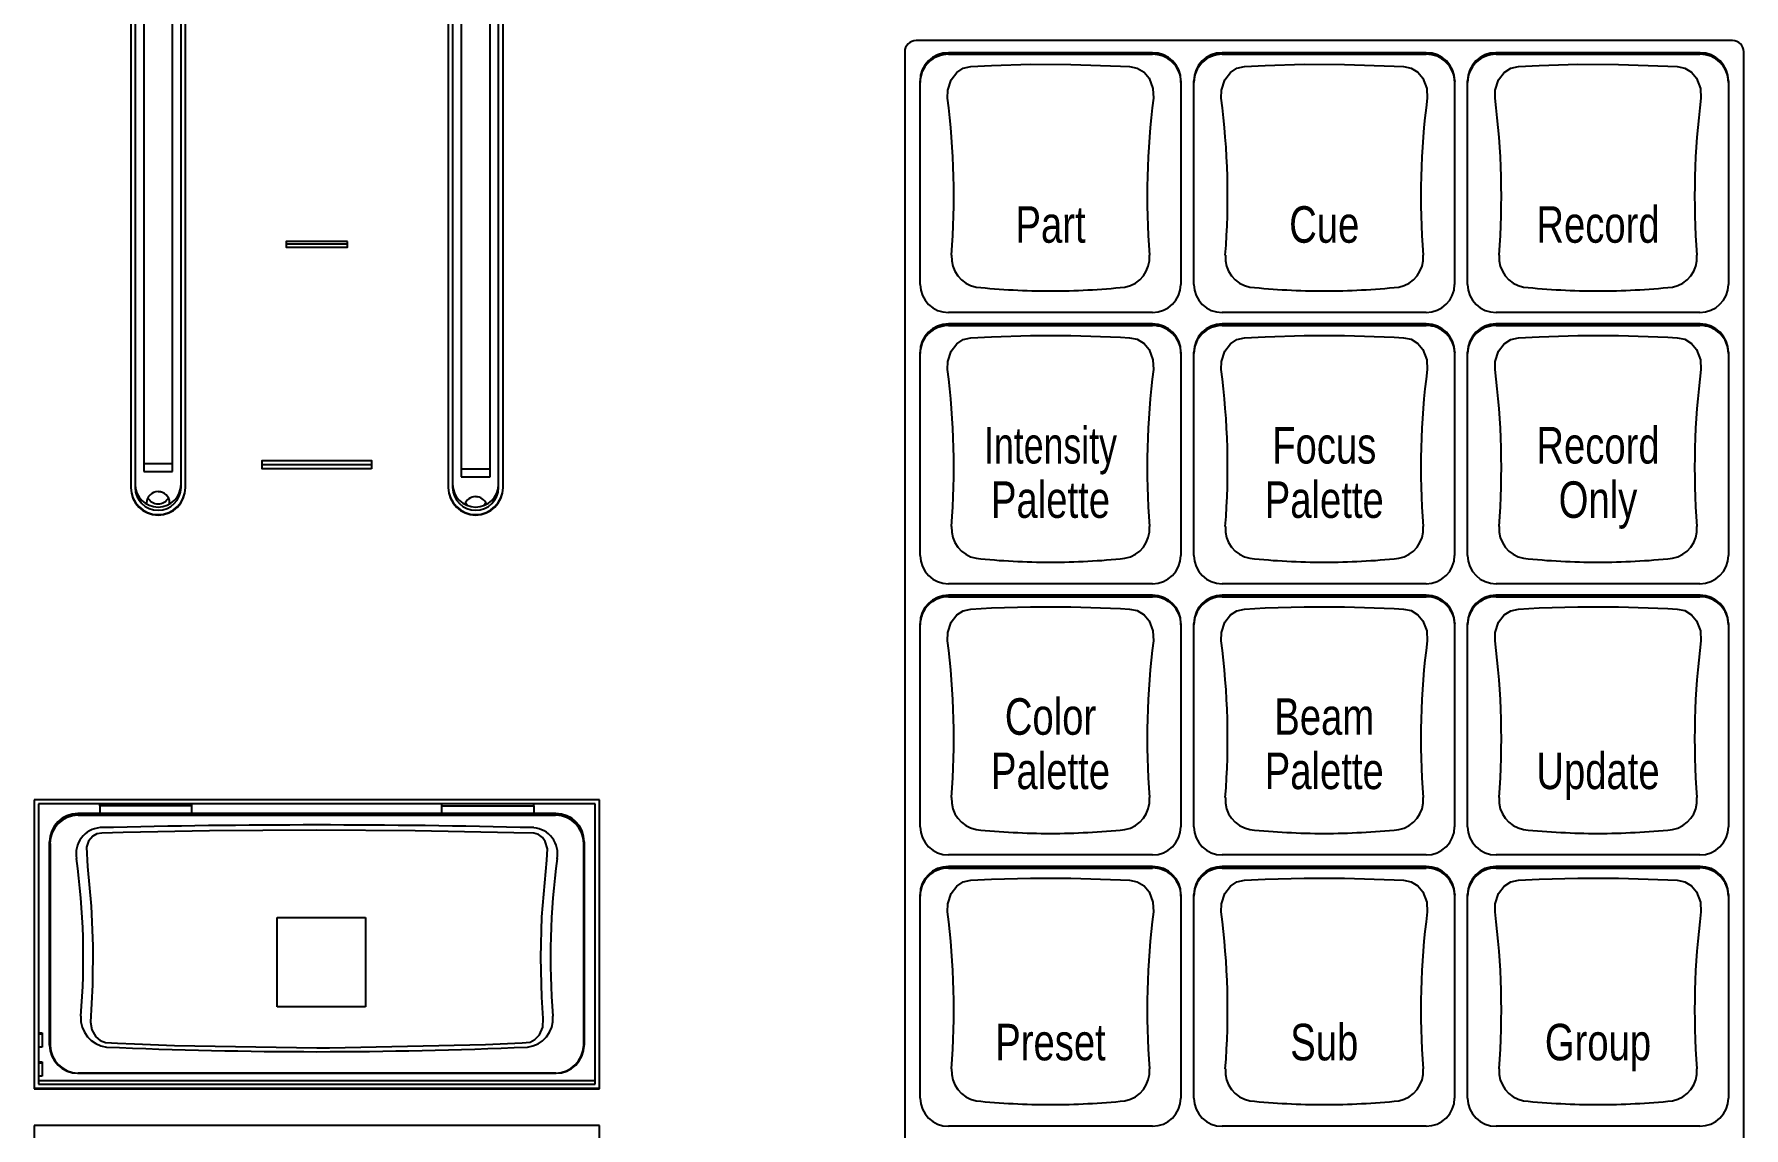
# Model space of a CAD drawing. Header units: inches. Extents: x 0.6 to 61.5, y 0.9 to 41.7.
# Drawn here: x 19.57 to 24.254, y 18.859 to 21.853 of the extents above; entities that cross this region are included whole.
import ezdxf
from ezdxf.enums import TextEntityAlignment as Align

# ---------------------------------------------------------------- set-up
doc = ezdxf.new("R2010")
doc.units = ezdxf.units.IN
doc.header["$MEASUREMENT"] = 0
for name, color, linetype in [('ARTWORK', 2, 'Continuous'), ('KEYCAP LABELS', 2, 'Continuous'), ('OBJECT', 7, 'Continuous')]:
    doc.layers.add(name, color=color, linetype=linetype)
doc.styles.get("Standard").update_dxf_attribs({"font": 'arial.ttf'})

msp = doc.modelspace()

# ---------------------------------------------------------------- linework, layer by layer
at = {"layer": 'ARTWORK'}
for points in [[(20.4286, 21.2857), (20.2606, 21.2857), (20.2606, 21.2704), (20.4286, 21.2704), (20.4286, 21.2857)], [(20.4286, 21.2781), (20.2606, 21.2781)], [(20.4944, 20.6631), (20.1948, 20.6631), (20.1948, 20.6861), (20.4944, 20.6861), (20.4944, 20.6631)], [(20.4944, 20.6746), (20.1948, 20.6746)]]:
    msp.add_lwpolyline(points, dxfattribs=at)
at = {"layer": 'KEYCAP LABELS'}
for p, q in [((20.2356, 19.4345), (20.4781, 19.4345)), ((20.2356, 19.1898), (20.2356, 19.4345)), ((20.4781, 19.4345), (20.4781, 19.1898)), ((20.4781, 19.1898), (20.2356, 19.1898))]:
    msp.add_line(p, q, dxfattribs=at)
at = {"layer": 'OBJECT'}
for p, q in [((19.8347, 22.5959), (19.8347, 20.6114)), ((19.8467, 22.5959), (19.8467, 20.6125)), ((19.8703, 22.5959), (19.8703, 20.6557)), ((19.9491, 20.6557), (19.9491, 22.5959)), ((19.9727, 20.6125), (19.9727, 22.5959)), ((19.9847, 20.6114), (19.9847, 22.5959)), ((20.7047, 22.582), (20.7047, 20.6114)), ((20.7167, 22.582), (20.7167, 20.6125)), ((20.7403, 22.582), (20.7403, 20.6418)), ((20.8191, 20.6418), (20.8191, 22.582)), ((20.8427, 20.6125), (20.8427, 22.582)), ((20.8547, 20.6114), (20.8547, 22.582)), ((24.2229, 21.8363), (21.9864, 21.8363)), ((21.9552, 21.8054), (21.9552, 18.1052)), ((22.6342, 21.8028), (22.0752, 21.8028)), ((22.0754, 21.7984), (22.6339, 21.7984)), ((23.3842, 21.8028), (22.8252, 21.8028)), ((22.8254, 21.7984), (23.3839, 21.7984)), ((24.1342, 21.8028), (23.5752, 21.8028)), ((23.5754, 21.7984), (24.1339, 21.7984)), ((24.2542, 18.1052), (24.2542, 21.8054)), ((21.9974, 21.7216), (21.9972, 21.7255)), ((22.7122, 21.7255), (22.7119, 21.7216)), ((22.7474, 21.7216), (22.7472, 21.7255)), ((23.4622, 21.7255), (23.4619, 21.7216)), ((23.4974, 21.7216), (23.4972, 21.7255)), ((24.2122, 21.7255), (24.2119, 21.7216)), ((22.634, 21.0914), (22.0754, 21.0914)), ((23.384, 21.0914), (22.8254, 21.0914)), ((24.134, 21.0914), (23.5754, 21.0914)), ((22.6342, 21.0601), (22.0752, 21.0601)), ((22.0754, 21.0557), (22.6339, 21.0557)), ((23.3842, 21.0601), (22.8252, 21.0601)), ((22.8254, 21.0557), (23.3839, 21.0557)), ((24.1342, 21.0601), (23.5752, 21.0601)), ((23.5754, 21.0557), (24.1339, 21.0557)), ((21.9974, 20.9789), (21.9972, 20.9828)), ((22.7122, 20.9828), (22.7119, 20.9789)), ((22.7474, 20.9789), (22.7472, 20.9828)), ((23.4622, 20.9828), (23.4619, 20.9789)), ((23.4974, 20.9789), (23.4972, 20.9828)), ((24.2122, 20.9828), (24.2119, 20.9789)), ((19.8703, 20.6776), (19.9491, 20.6776)), ((20.7403, 20.6637), (20.8191, 20.6637)), ((19.8703, 20.6557), (19.9491, 20.6557)), ((20.7403, 20.6418), (20.8191, 20.6418)), ((19.8782, 20.5699), (19.8783, 20.5671)), ((19.9097, 20.601), (19.9037, 20.6005)), ((19.9097, 20.601), (19.9156, 20.6005)), ((19.9411, 20.5671), (19.9412, 20.5699)), ((20.7517, 20.5703), (20.7568, 20.5631)), ((20.7797, 20.5872), (20.7737, 20.5867)), ((20.7797, 20.5872), (20.7856, 20.5867)), ((20.8026, 20.5631), (20.8077, 20.5703)), ((22.634, 20.3487), (22.0754, 20.3487)), ((23.384, 20.3487), (22.8254, 20.3487)), ((24.134, 20.3487), (23.5754, 20.3487)), ((22.6342, 20.3174), (22.0752, 20.3174)), ((22.0754, 20.313), (22.6339, 20.313)), ((23.3842, 20.3174), (22.8252, 20.3174)), ((22.8254, 20.313), (23.3839, 20.313)), ((24.1342, 20.3174), (23.5752, 20.3174)), ((23.5754, 20.313), (24.1339, 20.313)), ((21.9974, 20.2362), (21.9972, 20.2401)), ((22.7122, 20.2401), (22.7119, 20.2362)), ((22.7474, 20.2362), (22.7472, 20.2401)), ((23.4622, 20.2401), (23.4619, 20.2362)), ((23.4974, 20.2362), (23.4972, 20.2401)), ((24.2122, 20.2401), (24.2119, 20.2362)), ((21.1192, 19.7568), (19.5702, 19.7568)), ((19.5702, 19.7568), (19.5702, 18.9655)), ((21.1072, 19.746), (19.5822, 19.746)), ((19.5822, 19.746), (19.5822, 18.9785)), ((20.9992, 19.7197), (19.6902, 19.7197)), ((19.6902, 19.7197), (19.6904, 19.7153)), ((19.7502, 19.7407), (19.7502, 19.746)), ((19.7502, 19.7407), (19.7502, 19.7197)), ((20.0022, 19.7407), (19.7502, 19.7407)), ((20.0022, 19.7407), (20.0022, 19.746)), ((20.0022, 19.7197), (20.0022, 19.7407)), ((20.6872, 19.7407), (20.6872, 19.746)), ((20.6872, 19.7407), (20.9392, 19.7407)), ((20.6872, 19.7197), (20.6872, 19.7407)), ((20.9392, 19.7407), (20.9392, 19.746)), ((20.9392, 19.7407), (20.9392, 19.7197)), ((20.9989, 19.7152), (20.9992, 19.7197)), ((21.1072, 18.9785), (21.1072, 19.746)), ((21.1192, 18.9655), (21.1192, 19.7568)), ((19.6904, 19.7153), (20.9989, 19.7153)), ((19.6124, 19.6385), (19.6122, 19.6424)), ((19.6122, 19.6424), (19.6122, 19.0889)), ((21.0772, 19.6424), (21.077, 19.6385)), ((21.0772, 19.0889), (21.0772, 19.6424)), ((22.634, 19.606), (22.0754, 19.606)), ((23.384, 19.606), (22.8254, 19.606)), ((24.134, 19.606), (23.5754, 19.606)), ((22.6342, 19.5747), (22.0752, 19.5747)), ((22.0754, 19.5703), (22.6339, 19.5703)), ((23.3842, 19.5747), (22.8252, 19.5747)), ((22.8254, 19.5703), (23.3839, 19.5703)), ((24.1342, 19.5747), (23.5752, 19.5747)), ((23.5754, 19.5703), (24.1339, 19.5703)), ((21.9974, 19.4935), (21.9972, 19.4974)), ((22.7122, 19.4974), (22.7119, 19.4935)), ((22.7474, 19.4935), (22.7472, 19.4974)), ((23.4622, 19.4974), (23.4619, 19.4935)), ((23.4974, 19.4935), (23.4972, 19.4974)), ((24.2122, 19.4974), (24.2119, 19.4935)), ((19.5822, 19.1192), (19.5922, 19.1192)), ((19.5822, 19.1165), (19.5922, 19.1165)), ((19.5922, 19.1192), (19.5922, 19.0794)), ((19.5922, 19.0794), (19.5822, 19.0794)), ((19.6122, 19.0889), (19.6124, 19.0854)), ((19.6124, 19.0837), (19.6126, 19.0801)), ((21.0768, 19.0801), (21.077, 19.0837)), ((21.077, 19.0854), (21.0772, 19.0889)), ((19.5822, 19.04), (19.5922, 19.04)), ((19.5822, 19.0372), (19.5922, 19.0372)), ((19.5922, 19.04), (19.5922, 19.0002)), ((19.5922, 19.0002), (19.5822, 19.0002)), ((21.1072, 18.9873), (19.5822, 18.9873)), ((19.5822, 18.9785), (21.1072, 18.9785)), ((21.1192, 18.9666), (19.5702, 18.9666)), ((19.5702, 18.9655), (21.1192, 18.9655)), ((21.1192, 18.8655), (19.5702, 18.8655)), ((19.5702, 18.8655), (19.5702, 18.0743)), ((21.1192, 18.0743), (21.1192, 18.8655)), ((22.634, 18.8633), (22.0754, 18.8633)), ((23.384, 18.8633), (22.8254, 18.8633)), ((24.134, 18.8633), (23.5754, 18.8633))]:
    msp.add_line(p, q, dxfattribs=at)
at = {"layer": 'OBJECT', "flags": 128}
for points in [[(22.0726, 21.6782), (22.0726, 21.6782), (22.0732, 21.7002), (22.0822, 21.7287), (22.0977, 21.7488), (22.1155, 21.7602), (22.1366, 21.7647), (22.1932, 21.7677), (22.2999, 21.771), (22.4106, 21.7709), (22.5461, 21.7663), (22.5715, 21.7648), (22.5925, 21.7607), (22.6111, 21.7492), (22.6247, 21.733), (22.6354, 21.7048), (22.6368, 21.6782), (22.6368, 21.6782)], [(22.8226, 21.6782), (22.8226, 21.6782), (22.8232, 21.7002), (22.8322, 21.7287), (22.8477, 21.7488), (22.8655, 21.7602), (22.8866, 21.7647), (22.9432, 21.7677), (23.0499, 21.771), (23.1606, 21.7709), (23.2961, 21.7663), (23.3215, 21.7648), (23.3425, 21.7607), (23.3611, 21.7492), (23.3747, 21.733), (23.3854, 21.7048), (23.3868, 21.6782), (23.3868, 21.6782)], [(23.5726, 21.6782), (23.5726, 21.6782), (23.5732, 21.7002), (23.5822, 21.7287), (23.5977, 21.7488), (23.6155, 21.7602), (23.6366, 21.7647), (23.6932, 21.7677), (23.7999, 21.771), (23.9106, 21.7709), (24.0461, 21.7663), (24.0715, 21.7648), (24.0925, 21.7607), (24.1111, 21.7492), (24.1247, 21.733), (24.1354, 21.7048), (24.1368, 21.6782), (24.1368, 21.6782)], [(21.9974, 21.1685), (21.9974, 21.1685), (21.9974, 21.1686), (21.9974, 21.1688), (21.9974, 21.1696), (21.9974, 21.173), (21.9974, 21.186), (21.9974, 21.238), (21.9974, 21.445), (21.9974, 21.6524), (21.9974, 21.7043), (21.9974, 21.7172), (21.9974, 21.7205), (21.9974, 21.7213), (21.9974, 21.7215), (21.9974, 21.7216), (21.9974, 21.7216), (21.9974, 21.7216), (21.9974, 21.7216), (21.9974, 21.7216)], [(22.7119, 21.7216), (22.7119, 21.7216), (22.7119, 21.7216), (22.7119, 21.7216), (22.7119, 21.7216), (22.7119, 21.7215), (22.7119, 21.7213), (22.7119, 21.7205), (22.7119, 21.7172), (22.7119, 21.7043), (22.7119, 21.6524), (22.7119, 21.445), (22.7119, 21.238), (22.7119, 21.186), (22.7119, 21.173), (22.7119, 21.1696), (22.7119, 21.1688), (22.7119, 21.1686), (22.7119, 21.1685), (22.7119, 21.1685), (22.7119, 21.1685)], [(22.7474, 21.1685), (22.7474, 21.1685), (22.7474, 21.1686), (22.7474, 21.1688), (22.7474, 21.1696), (22.7474, 21.173), (22.7474, 21.186), (22.7474, 21.238), (22.7474, 21.445), (22.7474, 21.6524), (22.7474, 21.7043), (22.7474, 21.7172), (22.7474, 21.7205), (22.7474, 21.7213), (22.7474, 21.7215), (22.7474, 21.7216), (22.7474, 21.7216), (22.7474, 21.7216), (22.7474, 21.7216), (22.7474, 21.7216)], [(23.4619, 21.7216), (23.4619, 21.7216), (23.4619, 21.7216), (23.4619, 21.7216), (23.4619, 21.7216), (23.4619, 21.7215), (23.4619, 21.7213), (23.4619, 21.7205), (23.4619, 21.7172), (23.4619, 21.7043), (23.4619, 21.6524), (23.4619, 21.445), (23.4619, 21.238), (23.4619, 21.186), (23.4619, 21.173), (23.4619, 21.1696), (23.4619, 21.1688), (23.4619, 21.1686), (23.4619, 21.1685), (23.4619, 21.1685), (23.4619, 21.1685)], [(23.4974, 21.1685), (23.4974, 21.1685), (23.4974, 21.1686), (23.4974, 21.1688), (23.4974, 21.1696), (23.4974, 21.173), (23.4974, 21.186), (23.4974, 21.238), (23.4974, 21.445), (23.4974, 21.6524), (23.4974, 21.7043), (23.4974, 21.7172), (23.4974, 21.7205), (23.4974, 21.7213), (23.4974, 21.7215), (23.4974, 21.7216), (23.4974, 21.7216), (23.4974, 21.7216), (23.4974, 21.7216), (23.4974, 21.7216)], [(24.2119, 21.7216), (24.2119, 21.7216), (24.2119, 21.7216), (24.2119, 21.7216), (24.2119, 21.7216), (24.2119, 21.7215), (24.2119, 21.7213), (24.2119, 21.7205), (24.2119, 21.7172), (24.2119, 21.7043), (24.2119, 21.6524), (24.2119, 21.445), (24.2119, 21.238), (24.2119, 21.186), (24.2119, 21.173), (24.2119, 21.1696), (24.2119, 21.1688), (24.2119, 21.1686), (24.2119, 21.1685), (24.2119, 21.1685), (24.2119, 21.1685)], [(22.0726, 20.9355), (22.0726, 20.9355), (22.0732, 20.9575), (22.0822, 20.986), (22.0977, 21.006), (22.1155, 21.0175), (22.1366, 21.022), (22.1932, 21.025), (22.2999, 21.0283), (22.4106, 21.0282), (22.5461, 21.0236), (22.5715, 21.0221), (22.5925, 21.018), (22.6111, 21.0065), (22.6247, 20.9903), (22.6354, 20.9621), (22.6368, 20.9355), (22.6368, 20.9355)], [(22.8226, 20.9355), (22.8226, 20.9355), (22.8232, 20.9575), (22.8322, 20.986), (22.8477, 21.006), (22.8655, 21.0175), (22.8866, 21.022), (22.9432, 21.025), (23.0499, 21.0283), (23.1606, 21.0282), (23.2961, 21.0236), (23.3215, 21.0221), (23.3425, 21.018), (23.3611, 21.0065), (23.3747, 20.9903), (23.3854, 20.9621), (23.3868, 20.9355), (23.3868, 20.9355)], [(23.5726, 20.9355), (23.5726, 20.9355), (23.5732, 20.9575), (23.5822, 20.986), (23.5977, 21.006), (23.6155, 21.0175), (23.6366, 21.022), (23.6932, 21.025), (23.7999, 21.0283), (23.9106, 21.0282), (24.0461, 21.0236), (24.0715, 21.0221), (24.0925, 21.018), (24.1111, 21.0065), (24.1247, 20.9903), (24.1354, 20.9621), (24.1368, 20.9355), (24.1368, 20.9355)], [(21.9974, 20.4258), (21.9974, 20.4258), (21.9974, 20.4259), (21.9974, 20.4261), (21.9974, 20.4269), (21.9974, 20.4303), (21.9974, 20.4433), (21.9974, 20.4953), (21.9974, 20.7023), (21.9974, 20.9097), (21.9974, 20.9616), (21.9974, 20.9745), (21.9974, 20.9778), (21.9974, 20.9786), (21.9974, 20.9788), (21.9974, 20.9789), (21.9974, 20.9789), (21.9974, 20.9789), (21.9974, 20.9789), (21.9974, 20.9789)], [(22.7119, 20.9789), (22.7119, 20.9789), (22.7119, 20.9789), (22.7119, 20.9789), (22.7119, 20.9789), (22.7119, 20.9788), (22.7119, 20.9786), (22.7119, 20.9778), (22.7119, 20.9745), (22.7119, 20.9616), (22.7119, 20.9097), (22.7119, 20.7023), (22.7119, 20.4953), (22.7119, 20.4433), (22.7119, 20.4303), (22.7119, 20.4269), (22.7119, 20.4261), (22.7119, 20.4259), (22.7119, 20.4258), (22.7119, 20.4258), (22.7119, 20.4258)], [(22.7474, 20.4258), (22.7474, 20.4258), (22.7474, 20.4259), (22.7474, 20.4261), (22.7474, 20.4269), (22.7474, 20.4303), (22.7474, 20.4433), (22.7474, 20.4953), (22.7474, 20.7023), (22.7474, 20.9097), (22.7474, 20.9616), (22.7474, 20.9745), (22.7474, 20.9778), (22.7474, 20.9786), (22.7474, 20.9788), (22.7474, 20.9789), (22.7474, 20.9789), (22.7474, 20.9789), (22.7474, 20.9789), (22.7474, 20.9789)], [(23.4619, 20.9789), (23.4619, 20.9789), (23.4619, 20.9789), (23.4619, 20.9789), (23.4619, 20.9789), (23.4619, 20.9788), (23.4619, 20.9786), (23.4619, 20.9778), (23.4619, 20.9745), (23.4619, 20.9616), (23.4619, 20.9097), (23.4619, 20.7023), (23.4619, 20.4953), (23.4619, 20.4433), (23.4619, 20.4303), (23.4619, 20.4269), (23.4619, 20.4261), (23.4619, 20.4259), (23.4619, 20.4258), (23.4619, 20.4258), (23.4619, 20.4258)], [(23.4974, 20.4258), (23.4974, 20.4258), (23.4974, 20.4259), (23.4974, 20.4261), (23.4974, 20.4269), (23.4974, 20.4303), (23.4974, 20.4433), (23.4974, 20.4953), (23.4974, 20.7023), (23.4974, 20.9097), (23.4974, 20.9616), (23.4974, 20.9745), (23.4974, 20.9778), (23.4974, 20.9786), (23.4974, 20.9788), (23.4974, 20.9789), (23.4974, 20.9789), (23.4974, 20.9789), (23.4974, 20.9789), (23.4974, 20.9789)], [(24.2119, 20.9789), (24.2119, 20.9789), (24.2119, 20.9789), (24.2119, 20.9789), (24.2119, 20.9789), (24.2119, 20.9788), (24.2119, 20.9786), (24.2119, 20.9778), (24.2119, 20.9745), (24.2119, 20.9616), (24.2119, 20.9097), (24.2119, 20.7023), (24.2119, 20.4953), (24.2119, 20.4433), (24.2119, 20.4303), (24.2119, 20.4269), (24.2119, 20.4261), (24.2119, 20.4259), (24.2119, 20.4258), (24.2119, 20.4258), (24.2119, 20.4258)], [(22.0726, 20.1928), (22.0726, 20.1928), (22.0732, 20.2148), (22.0822, 20.2433), (22.0977, 20.2633), (22.1155, 20.2748), (22.1366, 20.2793), (22.1932, 20.2823), (22.2999, 20.2856), (22.4106, 20.2855), (22.5461, 20.2809), (22.5715, 20.2794), (22.5925, 20.2753), (22.6111, 20.2638), (22.6247, 20.2476), (22.6354, 20.2194), (22.6368, 20.1928), (22.6368, 20.1928)], [(22.8226, 20.1928), (22.8226, 20.1928), (22.8232, 20.2148), (22.8322, 20.2433), (22.8477, 20.2633), (22.8655, 20.2748), (22.8866, 20.2793), (22.9432, 20.2823), (23.0499, 20.2856), (23.1606, 20.2855), (23.2961, 20.2809), (23.3215, 20.2794), (23.3425, 20.2753), (23.3611, 20.2638), (23.3747, 20.2476), (23.3854, 20.2194), (23.3868, 20.1928), (23.3868, 20.1928)], [(23.5726, 20.1928), (23.5726, 20.1928), (23.5732, 20.2148), (23.5822, 20.2433), (23.5977, 20.2633), (23.6155, 20.2748), (23.6366, 20.2793), (23.6932, 20.2823), (23.7999, 20.2856), (23.9106, 20.2855), (24.0461, 20.2809), (24.0715, 20.2794), (24.0925, 20.2753), (24.1111, 20.2638), (24.1247, 20.2476), (24.1354, 20.2194), (24.1368, 20.1928), (24.1368, 20.1928)], [(21.9974, 19.6831), (21.9974, 19.6831), (21.9974, 19.6832), (21.9974, 19.6834), (21.9974, 19.6842), (21.9974, 19.6876), (21.9974, 19.7006), (21.9974, 19.7526), (21.9974, 19.9596), (21.9974, 20.167), (21.9974, 20.2189), (21.9974, 20.2318), (21.9974, 20.2351), (21.9974, 20.2359), (21.9974, 20.2361), (21.9974, 20.2362), (21.9974, 20.2362), (21.9974, 20.2362), (21.9974, 20.2362), (21.9974, 20.2362)], [(22.7119, 20.2362), (22.7119, 20.2362), (22.7119, 20.2362), (22.7119, 20.2362), (22.7119, 20.2362), (22.7119, 20.2361), (22.7119, 20.2359), (22.7119, 20.2351), (22.7119, 20.2318), (22.7119, 20.2189), (22.7119, 20.167), (22.7119, 19.9596), (22.7119, 19.7526), (22.7119, 19.7006), (22.7119, 19.6876), (22.7119, 19.6842), (22.7119, 19.6834), (22.7119, 19.6832), (22.7119, 19.6831), (22.7119, 19.6831), (22.7119, 19.6831)], [(22.7474, 19.6831), (22.7474, 19.6831), (22.7474, 19.6832), (22.7474, 19.6834), (22.7474, 19.6842), (22.7474, 19.6876), (22.7474, 19.7006), (22.7474, 19.7526), (22.7474, 19.9596), (22.7474, 20.167), (22.7474, 20.2189), (22.7474, 20.2318), (22.7474, 20.2351), (22.7474, 20.2359), (22.7474, 20.2361), (22.7474, 20.2362), (22.7474, 20.2362), (22.7474, 20.2362), (22.7474, 20.2362), (22.7474, 20.2362)], [(23.4619, 20.2362), (23.4619, 20.2362), (23.4619, 20.2362), (23.4619, 20.2362), (23.4619, 20.2362), (23.4619, 20.2361), (23.4619, 20.2359), (23.4619, 20.2351), (23.4619, 20.2318), (23.4619, 20.2189), (23.4619, 20.167), (23.4619, 19.9596), (23.4619, 19.7526), (23.4619, 19.7006), (23.4619, 19.6876), (23.4619, 19.6842), (23.4619, 19.6834), (23.4619, 19.6832), (23.4619, 19.6831), (23.4619, 19.6831), (23.4619, 19.6831)], [(23.4974, 19.6831), (23.4974, 19.6831), (23.4974, 19.6832), (23.4974, 19.6834), (23.4974, 19.6842), (23.4974, 19.6876), (23.4974, 19.7006), (23.4974, 19.7526), (23.4974, 19.9596), (23.4974, 20.167), (23.4974, 20.2189), (23.4974, 20.2318), (23.4974, 20.2351), (23.4974, 20.2359), (23.4974, 20.2361), (23.4974, 20.2362), (23.4974, 20.2362), (23.4974, 20.2362), (23.4974, 20.2362), (23.4974, 20.2362)], [(24.2119, 20.2362), (24.2119, 20.2362), (24.2119, 20.2362), (24.2119, 20.2362), (24.2119, 20.2362), (24.2119, 20.2361), (24.2119, 20.2359), (24.2119, 20.2351), (24.2119, 20.2318), (24.2119, 20.2189), (24.2119, 20.167), (24.2119, 19.9596), (24.2119, 19.7526), (24.2119, 19.7006), (24.2119, 19.6876), (24.2119, 19.6842), (24.2119, 19.6834), (24.2119, 19.6832), (24.2119, 19.6831), (24.2119, 19.6831), (24.2119, 19.6831)], [(19.6904, 19.7151), (19.6904, 19.7152), (19.6904, 19.7153)], [(20.999, 19.7151), (20.3447, 19.7151), (19.6904, 19.7151)], [(20.3447, 19.0782), (20.379, 19.0782), (20.8067, 19.0872), (20.9074, 19.0914), (20.9293, 19.0939), (20.9419, 19.1004), (20.9542, 19.1133), (20.9633, 19.1348), (20.9646, 19.1587), (20.9608, 19.2165), (20.9582, 19.3257), (20.9613, 19.4371), (20.9751, 19.5919), (20.9767, 19.6232), (20.9706, 19.6427), (20.9625, 19.6539), (20.9518, 19.6618), (20.9388, 19.6654), (20.8842, 19.667), (20.6139, 19.6721), (20.3426, 19.6739), (20.0501, 19.6718), (19.8141, 19.6672), (19.7553, 19.6657), (19.7422, 19.6636), (19.7307, 19.6574), (19.7194, 19.6439), (19.7134, 19.6272), (19.7164, 19.5743), (19.7263, 19.4658), (19.7309, 19.3574), (19.73, 19.2504), (19.7243, 19.1485), (19.7284, 19.1268), (19.7389, 19.1084), (19.7505, 19.0983), (19.7654, 19.0925), (19.798, 19.0907), (19.8448, 19.0887), (19.955, 19.0846), (20.3447, 19.0782)], [(19.6135, 19.6376), (19.6126, 19.638), (19.6124, 19.6385)], [(19.6124, 19.0854), (19.6124, 19.0854), (19.6124, 19.0854), (19.6124, 19.0857), (19.6124, 19.0865), (19.6124, 19.0898), (19.6124, 19.1029), (19.6124, 19.1548), (19.6124, 19.3619), (19.6124, 19.5693), (19.6124, 19.6211), (19.6124, 19.6341), (19.6124, 19.6374), (19.6124, 19.6382), (19.6124, 19.6384), (19.6124, 19.6384), (19.6124, 19.6384), (19.6124, 19.6385), (19.6124, 19.6385), (19.6124, 19.6385)], [(19.6135, 19.6376), (19.6135, 19.361), (19.6135, 19.2062), (19.6135, 19.138), (19.6135, 19.1113), (19.6135, 19.084)], [(21.0759, 19.6376), (21.0767, 19.638), (21.077, 19.6385)], [(21.077, 19.6385), (21.077, 19.6385), (21.077, 19.6385), (21.077, 19.6384), (21.077, 19.6384), (21.077, 19.6384), (21.077, 19.6382), (21.077, 19.6374), (21.077, 19.6341), (21.077, 19.6211), (21.077, 19.5693), (21.077, 19.3619), (21.077, 19.1548), (21.077, 19.1029), (21.077, 19.0898), (21.077, 19.0865), (21.077, 19.0857), (21.077, 19.0854), (21.077, 19.0854), (21.077, 19.0854), (21.077, 19.0854)], [(22.0726, 19.4501), (22.0726, 19.4501), (22.0732, 19.4721), (22.0822, 19.5006), (22.0977, 19.5206), (22.1155, 19.5321), (22.1366, 19.5366), (22.1932, 19.5396), (22.2999, 19.5429), (22.4106, 19.5428), (22.5461, 19.5382), (22.5715, 19.5367), (22.5925, 19.5326), (22.6111, 19.5211), (22.6247, 19.5049), (22.6354, 19.4767), (22.6368, 19.4501), (22.6368, 19.4501)], [(22.8226, 19.4501), (22.8226, 19.4501), (22.8232, 19.4721), (22.8322, 19.5006), (22.8477, 19.5206), (22.8655, 19.5321), (22.8866, 19.5366), (22.9432, 19.5396), (23.0499, 19.5429), (23.1606, 19.5428), (23.2961, 19.5382), (23.3215, 19.5367), (23.3425, 19.5326), (23.3611, 19.5211), (23.3747, 19.5049), (23.3854, 19.4767), (23.3868, 19.4501), (23.3868, 19.4501)], [(23.5726, 19.4501), (23.5726, 19.4501), (23.5732, 19.4721), (23.5822, 19.5006), (23.5977, 19.5206), (23.6155, 19.5321), (23.6366, 19.5366), (23.6932, 19.5396), (23.7999, 19.5429), (23.9106, 19.5428), (24.0461, 19.5382), (24.0715, 19.5367), (24.0925, 19.5326), (24.1111, 19.5211), (24.1247, 19.5049), (24.1354, 19.4767), (24.1368, 19.4501), (24.1368, 19.4501)], [(21.9974, 18.9404), (21.9974, 18.9404), (21.9974, 18.9405), (21.9974, 18.9407), (21.9974, 18.9415), (21.9974, 18.9449), (21.9974, 18.9579), (21.9974, 19.0099), (21.9974, 19.2169), (21.9974, 19.4243), (21.9974, 19.4762), (21.9974, 19.4891), (21.9974, 19.4924), (21.9974, 19.4932), (21.9974, 19.4934), (21.9974, 19.4935), (21.9974, 19.4935), (21.9974, 19.4935), (21.9974, 19.4935), (21.9974, 19.4935)], [(22.7119, 19.4935), (22.7119, 19.4935), (22.7119, 19.4935), (22.7119, 19.4935), (22.7119, 19.4935), (22.7119, 19.4934), (22.7119, 19.4932), (22.7119, 19.4924), (22.7119, 19.4891), (22.7119, 19.4762), (22.7119, 19.4243), (22.7119, 19.2169), (22.7119, 19.0099), (22.7119, 18.9579), (22.7119, 18.9449), (22.7119, 18.9415), (22.7119, 18.9407), (22.7119, 18.9405), (22.7119, 18.9404), (22.7119, 18.9404), (22.7119, 18.9404)], [(22.7474, 18.9404), (22.7474, 18.9404), (22.7474, 18.9405), (22.7474, 18.9407), (22.7474, 18.9415), (22.7474, 18.9449), (22.7474, 18.9579), (22.7474, 19.0099), (22.7474, 19.2169), (22.7474, 19.4243), (22.7474, 19.4762), (22.7474, 19.4891), (22.7474, 19.4924), (22.7474, 19.4932), (22.7474, 19.4934), (22.7474, 19.4935), (22.7474, 19.4935), (22.7474, 19.4935), (22.7474, 19.4935), (22.7474, 19.4935)], [(23.4619, 19.4935), (23.4619, 19.4935), (23.4619, 19.4935), (23.4619, 19.4935), (23.4619, 19.4935), (23.4619, 19.4934), (23.4619, 19.4932), (23.4619, 19.4924), (23.4619, 19.4891), (23.4619, 19.4762), (23.4619, 19.4243), (23.4619, 19.2169), (23.4619, 19.0099), (23.4619, 18.9579), (23.4619, 18.9449), (23.4619, 18.9415), (23.4619, 18.9407), (23.4619, 18.9405), (23.4619, 18.9404), (23.4619, 18.9404), (23.4619, 18.9404)], [(23.4974, 18.9404), (23.4974, 18.9404), (23.4974, 18.9405), (23.4974, 18.9407), (23.4974, 18.9415), (23.4974, 18.9449), (23.4974, 18.9579), (23.4974, 19.0099), (23.4974, 19.2169), (23.4974, 19.4243), (23.4974, 19.4762), (23.4974, 19.4891), (23.4974, 19.4924), (23.4974, 19.4932), (23.4974, 19.4934), (23.4974, 19.4935), (23.4974, 19.4935), (23.4974, 19.4935), (23.4974, 19.4935), (23.4974, 19.4935)], [(24.2119, 19.4935), (24.2119, 19.4935), (24.2119, 19.4935), (24.2119, 19.4935), (24.2119, 19.4935), (24.2119, 19.4934), (24.2119, 19.4932), (24.2119, 19.4924), (24.2119, 19.4891), (24.2119, 19.4762), (24.2119, 19.4243), (24.2119, 19.2169), (24.2119, 19.0099), (24.2119, 18.9579), (24.2119, 18.9449), (24.2119, 18.9415), (24.2119, 18.9407), (24.2119, 18.9405), (24.2119, 18.9404), (24.2119, 18.9404), (24.2119, 18.9404)], [(19.6135, 19.084), (19.6126, 19.0847), (19.6124, 19.0854)], [(21.0759, 19.084), (21.0767, 19.0847), (21.077, 19.0854)], [(19.69, 19.0089), (19.7226, 19.0089), (19.7548, 19.0089), (19.8053, 19.0089), (19.8956, 19.0089), (20.0568, 19.0089), (20.3447, 19.0089), (20.7111, 19.0089), (20.8723, 19.0089), (20.9432, 19.0089), (20.9711, 19.0089), (20.9994, 19.0089)], [(19.69, 19.0089), (19.6902, 19.008), (19.6904, 19.0083)], [(20.999, 19.0083), (20.999, 19.0083), (20.9989, 19.0083), (20.9988, 19.0083), (20.9983, 19.0083), (20.9963, 19.0083), (20.9886, 19.0083), (20.9578, 19.0083), (20.835, 19.0083), (20.3447, 19.0083), (19.8543, 19.0083), (19.7316, 19.0083), (19.7008, 19.0083), (19.693, 19.0083), (19.6911, 19.0083), (19.6906, 19.0083), (19.6905, 19.0083), (19.6904, 19.0083), (19.6904, 19.0083), (19.6904, 19.0083)], [(20.9994, 19.0089), (20.9992, 19.008), (20.999, 19.0083)]]:
    msp.add_lwpolyline(points, dxfattribs=at)
at = {"layer": 'OBJECT'}
for centre, radius, start, end in [((21.9863, 21.8052), 0.0311, 89.7212, 179.7185), ((24.2231, 21.8052), 0.0311, 0.2815, 90.2788), ((22.0744, 21.7215), 0.0769, 89.1929, 179.9294), ((22.6349, 21.7214), 0.0771, 0.1623, 90.7154), ((22.8244, 21.7215), 0.0769, 89.1929, 179.9294), ((23.3849, 21.7214), 0.0771, 0.1623, 90.7154), ((23.5744, 21.7215), 0.0769, 89.1929, 179.9294), ((24.1349, 21.7214), 0.0771, 0.1623, 90.7154), ((20.0049, 21.4097), 2.085, 355.5674, 7.3993), ((24.7005, 21.4098), 2.0811, 172.5894, 184.4439), ((20.7549, 21.4097), 2.085, 355.5674, 7.3993), ((25.4505, 21.4098), 2.0811, 172.5894, 184.4439), ((21.5049, 21.4097), 2.085, 355.5674, 7.3993), ((26.2005, 21.4098), 2.0811, 172.5894, 184.4439), ((22.166, 21.2421), 0.0825, 175.5484, 259.3229), ((22.5442, 21.2415), 0.0817, 280.1739, 4.9548), ((22.916, 21.2421), 0.0825, 175.5484, 259.3229), ((23.2942, 21.2415), 0.0817, 280.1739, 4.9548), ((23.666, 21.2421), 0.0825, 175.5484, 259.3229), ((24.0442, 21.2415), 0.0817, 280.1739, 4.9548), ((22.075, 21.1689), 0.0775, 180.3295, 270.3272), ((22.356, 23.1614), 2.0109, 264.1391, 269.9613), ((22.3535, 23.1581), 2.0076, 270.034, 275.8656), ((22.6341, 21.1692), 0.0778, 269.8748, 359.4685), ((22.825, 21.1689), 0.0775, 180.3295, 270.3272), ((23.106, 23.1614), 2.0109, 264.1391, 269.9613), ((23.1035, 23.1581), 2.0076, 270.034, 275.8656), ((23.3841, 21.1692), 0.0778, 269.8748, 359.4685), ((23.575, 21.1689), 0.0775, 180.3295, 270.3272), ((23.856, 23.1614), 2.0109, 264.1391, 269.9613), ((23.8535, 23.1581), 2.0076, 270.034, 275.8656), ((24.1341, 21.1692), 0.0778, 269.8748, 359.4685), ((22.0744, 20.9788), 0.0769, 89.1929, 179.9294), ((22.6349, 20.9787), 0.0771, 0.1623, 90.7154), ((22.8244, 20.9788), 0.0769, 89.1929, 179.9294), ((23.3849, 20.9787), 0.0771, 0.1623, 90.7154), ((23.5744, 20.9788), 0.0769, 89.1929, 179.9294), ((24.1349, 20.9787), 0.0771, 0.1623, 90.7154), ((20.0049, 20.667), 2.085, 355.5674, 7.3993), ((24.7005, 20.6671), 2.0811, 172.5894, 184.4439), ((20.7549, 20.667), 2.085, 355.5674, 7.3993), ((25.4505, 20.6671), 2.0811, 172.5894, 184.4439), ((21.5049, 20.667), 2.085, 355.5674, 7.3993), ((26.2005, 20.6671), 2.0811, 172.5894, 184.4439), ((19.9097, 20.6131), 0.075, 180.4509, 359.5491), ((19.9097, 20.6119), 0.075, 180.4509, 359.5491), ((19.9097, 20.6217), 0.063, 180.4509, 359.5491), ((19.9097, 20.613), 0.063, 180.4509, 359.5491), ((20.7797, 20.6131), 0.075, 180.4509, 359.5491), ((20.7797, 20.6119), 0.075, 180.4509, 359.5491), ((20.7797, 20.6217), 0.063, 180.4509, 359.5491), ((20.7797, 20.613), 0.063, 180.4509, 359.5491), ((19.9097, 20.5697), 0.0315, 0.4509, 179.5491), ((19.9097, 20.5988), 0.0316, 207.5789, 332.4211), ((20.7797, 20.5557), 0.0316, 19.5176, 160.4905), ((22.166, 20.4994), 0.0825, 175.5484, 259.3229), ((22.5442, 20.4988), 0.0817, 280.1739, 4.9548), ((22.916, 20.4994), 0.0825, 175.5484, 259.3229), ((23.2942, 20.4988), 0.0817, 280.1739, 4.9548), ((23.666, 20.4994), 0.0825, 175.5484, 259.3229), ((24.0442, 20.4988), 0.0817, 280.1739, 4.9548), ((22.075, 20.4262), 0.0775, 180.3295, 270.3272), ((22.6341, 20.4265), 0.0778, 269.8748, 359.4685), ((22.825, 20.4262), 0.0775, 180.3295, 270.3272), ((23.3841, 20.4265), 0.0778, 269.8748, 359.4685), ((23.575, 20.4262), 0.0775, 180.3295, 270.3272), ((24.1341, 20.4265), 0.0778, 269.8748, 359.4685), ((22.356, 22.4187), 2.0109, 264.1391, 269.9613), ((22.3535, 22.4154), 2.0076, 270.034, 275.8656), ((23.106, 22.4187), 2.0109, 264.1391, 269.9613), ((23.1035, 22.4154), 2.0076, 270.034, 275.8656), ((23.856, 22.4187), 2.0109, 264.1391, 269.9613), ((23.8535, 22.4154), 2.0076, 270.034, 275.8656), ((22.0744, 20.2361), 0.0769, 89.1929, 179.9294), ((22.6349, 20.236), 0.0771, 0.1623, 90.7154), ((22.8244, 20.2361), 0.0769, 89.1929, 179.9294), ((23.3849, 20.236), 0.0771, 0.1623, 90.7154), ((23.5744, 20.2361), 0.0769, 89.1929, 179.9294), ((24.1349, 20.236), 0.0771, 0.1623, 90.7154), ((20.0049, 19.9243), 2.085, 355.5674, 7.3993), ((24.7005, 19.9244), 2.0811, 172.5894, 184.4439), ((20.7549, 19.9243), 2.085, 355.5674, 7.3993), ((25.4505, 19.9244), 2.0811, 172.5894, 184.4439), ((21.5049, 19.9243), 2.085, 355.5674, 7.3993), ((26.2005, 19.9244), 2.0811, 172.5894, 184.4439), ((22.166, 19.7567), 0.0825, 175.5484, 259.3229), ((22.5442, 19.7561), 0.0817, 280.1739, 4.9548), ((22.916, 19.7567), 0.0825, 175.5484, 259.3229), ((23.2942, 19.7561), 0.0817, 280.1739, 4.9548), ((23.666, 19.7567), 0.0825, 175.5484, 259.3229), ((24.0442, 19.7561), 0.0817, 280.1739, 4.9548), ((19.6894, 19.6383), 0.077, 89.2586, 179.8638), ((19.6914, 19.6372), 0.078, 90.7561, 179.6526), ((19.7567, 19.6092), 0.0719, 94.8517, 190.6304), ((20.3447, -4.207), 23.8952, 88.57551, 91.42449), ((20.9321, 19.6088), 0.0723, 349.7327, 84.7853), ((20.9998, 19.6382), 0.0771, 0.1976, 90.68), ((20.998, 19.6372), 0.0779, 0.3311, 89.2602), ((22.075, 19.6835), 0.0775, 180.3295, 270.3272), ((22.356, 21.676), 2.0109, 264.1391, 269.9613), ((22.3535, 21.6727), 2.0076, 270.034, 275.8656), ((22.6341, 19.6838), 0.0778, 269.8748, 359.4685), ((22.825, 19.6835), 0.0775, 180.3295, 270.3272), ((23.106, 21.676), 2.0109, 264.1391, 269.9613), ((23.1035, 21.6727), 2.0076, 270.034, 275.8656), ((23.3841, 19.6838), 0.0778, 269.8748, 359.4685), ((23.575, 19.6835), 0.0775, 180.3295, 270.3272), ((23.856, 21.676), 2.0109, 264.1391, 269.9613), ((23.8535, 21.6727), 2.0076, 270.034, 275.8656), ((24.1341, 19.6838), 0.0778, 269.8748, 359.4685), ((-513.5921, 19.424), 534.668, 359.963565, 0.022891), ((17.7412, 19.3265), 1.9635, 355.275, 7.8879), ((22.926, 19.3271), 1.9414, 172.0401, 184.797), ((22.0744, 19.4934), 0.0769, 89.1929, 179.9294), ((22.6349, 19.4933), 0.0771, 0.1623, 90.7154), ((22.8244, 19.4934), 0.0769, 89.1929, 179.9294), ((23.3849, 19.4933), 0.0771, 0.1623, 90.7154), ((23.5744, 19.4934), 0.0769, 89.1929, 179.9294), ((24.1349, 19.4933), 0.0771, 0.1623, 90.7154), ((20.0049, 19.1816), 2.085, 355.5674, 7.3993), ((24.7005, 19.1817), 2.0811, 172.5894, 184.4439), ((20.7549, 19.1816), 2.085, 355.5674, 7.3993), ((25.4505, 19.1817), 2.0811, 172.5894, 184.4439), ((21.5049, 19.1816), 2.085, 355.5674, 7.3993), ((26.2005, 19.1817), 2.0811, 172.5894, 184.4439), ((19.7772, 19.1589), 0.0794, 175.7859, 263.3101), ((20.9133, 19.158), 0.0784, 275.9514, 4.9527), ((19.6902, 19.086), 0.0778, 180.486, 270.1708), ((19.6922, 19.0876), 0.0787, 182.6348, 268.4297), ((20.3568, 32.8223), 13.7549, 267.54629, 269.9494), ((20.3346, 32.7283), 13.6609, 270.04232, 272.46198), ((20.9992, 19.086), 0.0778, 269.8291, 359.5141), ((20.9972, 19.0876), 0.0787, 271.5703, 357.3653), ((22.166, 19.014), 0.0825, 175.5484, 259.3229), ((22.5442, 19.0134), 0.0817, 280.1739, 4.9548), ((22.916, 19.014), 0.0825, 175.5484, 259.3229), ((23.2942, 19.0134), 0.0817, 280.1739, 4.9548), ((23.666, 19.014), 0.0825, 175.5484, 259.3229), ((24.0442, 19.0134), 0.0817, 280.1739, 4.9548), ((22.075, 18.9408), 0.0775, 180.3295, 270.3272), ((22.356, 20.9333), 2.0109, 264.1391, 269.9613), ((22.3535, 20.93), 2.0076, 270.034, 275.8656), ((22.6341, 18.9411), 0.0778, 269.8748, 359.4685), ((22.825, 18.9408), 0.0775, 180.3295, 270.3272), ((23.106, 20.9333), 2.0109, 264.1391, 269.9613), ((23.1035, 20.93), 2.0076, 270.034, 275.8656), ((23.3841, 18.9411), 0.0778, 269.8748, 359.4685), ((23.575, 18.9408), 0.0775, 180.3295, 270.3272), ((23.856, 20.9333), 2.0109, 264.1391, 269.9613), ((23.8535, 20.93), 2.0076, 270.034, 275.8656), ((24.1341, 18.9411), 0.0778, 269.8748, 359.4685)]:
    msp.add_arc(centre, radius, start, end, dxfattribs=at)
for centre, major_axis, start_param, end_param in [((22.0752, 21.7255), (0.078, -0.0003), 1.574728, 3.145448), ((22.6342, 21.7255), (0.078, 0.0003), 6.27933, 7.85005), ((22.8252, 21.7255), (0.078, -0.0003), 1.574728, 3.145448), ((23.3842, 21.7255), (0.078, 0.0003), 6.27933, 7.85005), ((23.5752, 21.7255), (0.078, -0.0003), 1.574728, 3.145448), ((24.1342, 21.7255), (0.078, 0.0003), 6.27933, 7.85005), ((22.0752, 20.9828), (0.078, -0.0003), 1.574728, 3.145448), ((22.6342, 20.9828), (0.078, 0.0003), 6.27933, 7.85005), ((22.8252, 20.9828), (0.078, -0.0003), 1.574728, 3.145448), ((23.3842, 20.9828), (0.078, 0.0003), 6.27933, 7.85005), ((23.5752, 20.9828), (0.078, -0.0003), 1.574728, 3.145448), ((24.1342, 20.9828), (0.078, 0.0003), 6.27933, 7.85005), ((22.0752, 20.2401), (0.078, -0.0003), 1.574728, 3.145448), ((22.6342, 20.2401), (0.078, 0.0003), 6.27933, 7.85005), ((22.8252, 20.2401), (0.078, -0.0003), 1.574728, 3.145448), ((23.3842, 20.2401), (0.078, 0.0003), 6.27933, 7.85005), ((23.5752, 20.2401), (0.078, -0.0003), 1.574728, 3.145448), ((24.1342, 20.2401), (0.078, 0.0003), 6.27933, 7.85005), ((19.6902, 19.6424), (0.078, -0.0003), 1.574728, 3.145448), ((20.9992, 19.6424), (0.078, 0.0003), 6.27933, 7.85005), ((22.0752, 19.4974), (0.078, -0.0003), 1.574728, 3.145448), ((22.6342, 19.4974), (0.078, 0.0003), 6.27933, 7.85005), ((22.8252, 19.4974), (0.078, -0.0003), 1.574728, 3.145448), ((23.3842, 19.4974), (0.078, 0.0003), 6.27933, 7.85005), ((23.5752, 19.4974), (0.078, -0.0003), 1.574728, 3.145448), ((24.1342, 19.4974), (0.078, 0.0003), 6.27933, 7.85005)]:
    msp.add_ellipse(centre, major_axis=major_axis, ratio=0.990268, start_param=start_param, end_param=end_param, dxfattribs=at)

# ---------------------------------------------------------------- texts
at = {"layer": 'KEYCAP LABELS'}
for s, width, p in [('Part', 0.75, (22.3547, 21.2825)), ('Cue', 0.75, (23.1047, 21.2825)), ('Record', 0.75, (23.8547, 21.2825)), ('Intensity', 0.7, (22.3547, 20.6779)), ('Focus', 0.75, (23.1047, 20.6779)), ('Record', 0.75, (23.8547, 20.6779)), ('Palette', 0.75, (22.3547, 20.5291)), ('Palette', 0.75, (23.1047, 20.5291)), ('Only', 0.75, (23.8547, 20.5291)), ('Color', 0.75, (22.3547, 19.9352)), ('Beam', 0.75, (23.1047, 19.9352)), ('Palette', 0.75, (22.3547, 19.7864)), ('Palette', 0.75, (23.1047, 19.7864)), ('Update', 0.75, (23.8547, 19.7864)), ('Preset', 0.75, (22.3547, 19.0437)), ('Sub', 0.75, (23.1047, 19.0437)), ('Group', 0.75, (23.8547, 19.0437))]:
    msp.add_text(s, height=0.1, dxfattribs=dict(at, width=width)).set_placement(p, align=Align.CENTER)

doc.saveas('drawing.dxf')
